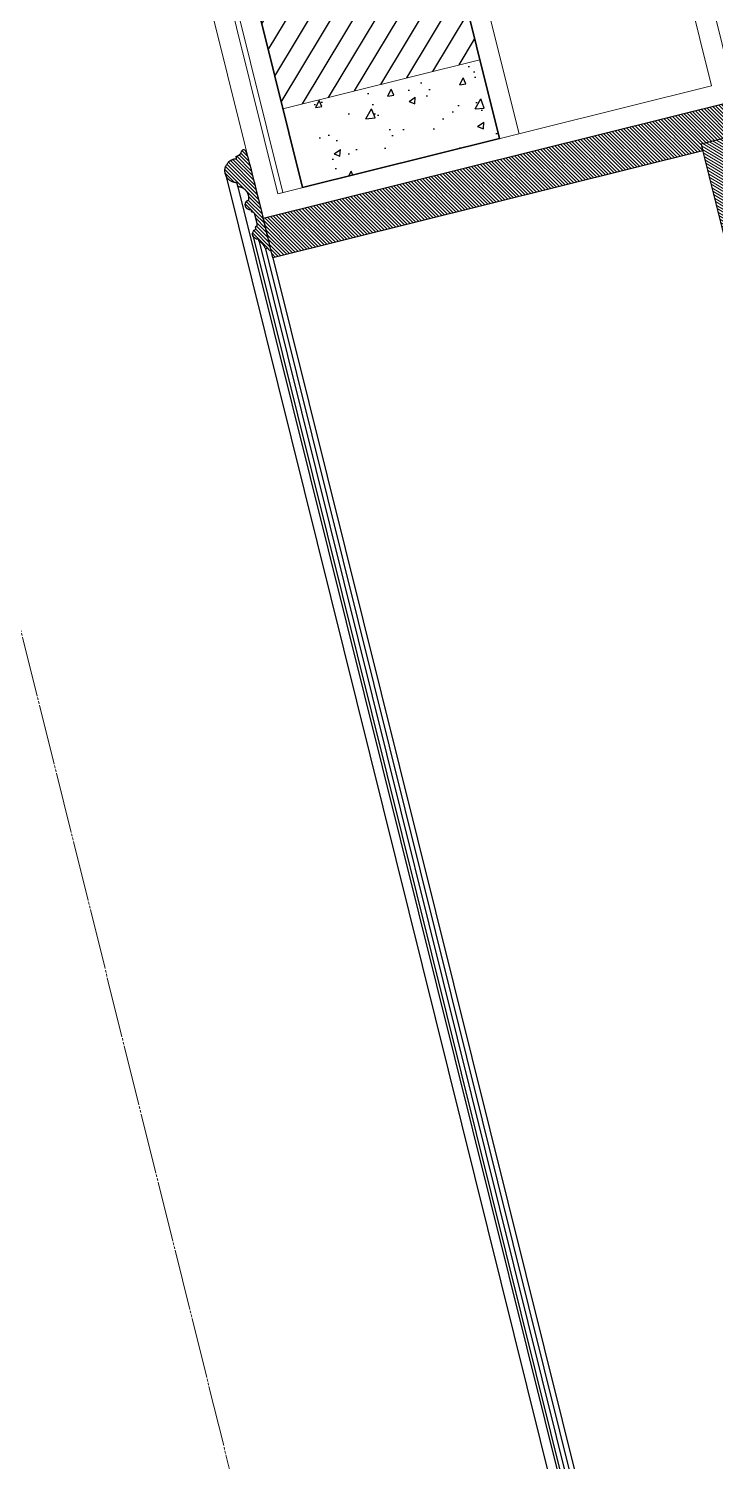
# Model space of a CAD drawing. Header units: inches. Extents: x 122939 to 389145, y 29603 to 574065.
# Drawn here: x 349569 to 350246, y 509703 to 511115 of the extents above; entities that cross this region are included whole.
import ezdxf

# ---------------------------------------------------------------- set-up
doc = ezdxf.new("R2010")
doc.units = ezdxf.units.IN
doc.header["$MEASUREMENT"] = 0
doc.linetypes.add('PHANTOM-Z', pattern=[69.2, 60, -1.4, 2.5, -1.4, 2.5, -1.4])
for name, color, linetype, lineweight in [('a-cut', 30, 'PHANTOM-Z', 18), ('A-RNDR-CONC', 2, 'Continuous', 18), ('A-RNDR-PLST', 1, 'Continuous', 9)]:
    doc.layers.add(name, color=color, linetype=linetype, lineweight=lineweight)
for name, color, linetype in [('A-WALL', 7, 'Continuous'), ('Calliper_wall hatch_CHB', 8, 'Continuous'), ('CQ Wall hatch_CHB', 8, 'Continuous'), ('gypsum', 31, 'Continuous')]:
    doc.layers.add(name, color=color, linetype=linetype)

# ---------------------------------------------------------------- blocks, each defined once
blk = doc.blocks.new('A$Cbb0e4884')
at = {"lineweight": 0}
h = blk.add_hatch(dxfattribs=at)
h.set_pattern_fill('ANSI31', color=8, scale=20, angle=90)
h.set_pattern_definition([(135, (-7074.547, -759.3316), (-1.76776695, -1.76776695), [])])
edge = h.paths.add_edge_path()
edge.add_line((15, 2567), (15, 2467))
edge.add_line((15, 2467), (59, 2467))
edge.add_line((59, 2467), (59, 2566.6))
edge.add_line((59, 2566.6), (15, 2566.6))
at = {"color": 8, "lineweight": -2, "elevation": 0}
blk.add_lwpolyline([(15, 2567), (15, 2467), (59, 2467), (59, 2566.6), (15, 2566.6)], dxfattribs=at)

msp = doc.modelspace()

# ---------------------------------------------------------------- hatches: boundary and pattern name
at = {"lineweight": 0}
h = msp.add_hatch(dxfattribs=at)
h.set_pattern_fill('ANSI31', color=8, scale=20, angle=90)
h.set_pattern_definition([(135, (-810.5832, -5040.2526), (-1.767766953, -1.767766953), [])])
h.paths.add_polyline_path([(350266.284, 511043.978), (350274.32, 511011.681), (350231.621, 511001.058), (350233.243, 510994.539), (349809.566, 510889.114), (349799.909, 510927.93)])
h = msp.add_hatch(dxfattribs=at)
h.set_pattern_fill('ANSI31', color=8, scale=20, angle=90)
h.set_pattern_definition([(135, (-766.9477, -5029.3828), (-1.767766953, -1.767766953), [])])
edge = h.paths.add_edge_path()
edge.add_line((349802.426, 510897.655), (349807.138, 510898.827))
edge.add_line((349807.138, 510898.827), (349782.994, 510995.869))
edge.add_line((349782.994, 510995.869), (349778.543, 510994.761))
edge.add_line((349778.543, 510994.761), (349778.567, 510994.657))
edge.add_line((349778.567, 510994.657), (349778.587, 510994.553))
edge.add_line((349778.587, 510994.553), (349778.603, 510994.447))
edge.add_line((349778.603, 510994.447), (349778.615, 510994.341))
edge.add_line((349778.615, 510994.341), (349778.624, 510994.234))
edge.add_line((349778.624, 510994.234), (349778.628, 510994.127))
edge.add_line((349778.628, 510994.127), (349778.629, 510994.018))
edge.add_line((349778.629, 510994.018), (349778.626, 510993.91))
edge.add_line((349778.626, 510993.91), (349778.619, 510993.801))
edge.add_line((349778.619, 510993.801), (349778.608, 510993.691))
edge.add_line((349778.608, 510993.691), (349778.593, 510993.582))
edge.add_line((349778.593, 510993.582), (349778.574, 510993.472))
edge.add_line((349778.574, 510993.472), (349778.552, 510993.361))
edge.add_line((349778.552, 510993.361), (349778.525, 510993.251))
edge.add_line((349778.525, 510993.251), (349778.495, 510993.141))
edge.add_line((349778.495, 510993.141), (349778.461, 510993.031))
edge.add_line((349778.461, 510993.031), (349778.424, 510992.92))
edge.add_line((349778.424, 510992.92), (349778.382, 510992.81))
edge.add_line((349778.382, 510992.81), (349778.337, 510992.7))
edge.add_line((349778.337, 510992.7), (349778.288, 510992.591))
edge.add_line((349778.288, 510992.591), (349778.236, 510992.482))
edge.add_line((349778.236, 510992.482), (349778.18, 510992.373))
edge.add_line((349778.18, 510992.373), (349778.12, 510992.265))
edge.add_line((349778.12, 510992.265), (349778.057, 510992.157))
edge.add_line((349778.057, 510992.157), (349777.99, 510992.05))
edge.add_line((349777.99, 510992.05), (349777.919, 510991.944))
edge.add_line((349777.919, 510991.944), (349777.846, 510991.838))
edge.add_line((349777.846, 510991.838), (349777.768, 510991.733))
edge.add_line((349777.768, 510991.733), (349777.688, 510991.629))
edge.add_line((349777.688, 510991.629), (349777.604, 510991.526))
edge.add_line((349777.604, 510991.526), (349777.517, 510991.424))
edge.add_line((349777.517, 510991.424), (349777.427, 510991.323))
edge.add_line((349777.427, 510991.323), (349777.333, 510991.223))
edge.add_line((349777.333, 510991.223), (349777.237, 510991.125))
edge.add_line((349777.237, 510991.125), (349777.137, 510991.027))
edge.add_line((349777.137, 510991.027), (349777.035, 510990.931))
edge.add_line((349777.035, 510990.931), (349776.929, 510990.836))
edge.add_line((349776.929, 510990.836), (349776.821, 510990.743))
edge.add_line((349776.821, 510990.743), (349776.71, 510990.651))
edge.add_line((349776.71, 510990.651), (349776.596, 510990.561))
edge.add_line((349776.596, 510990.561), (349776.48, 510990.472))
edge.add_line((349776.48, 510990.472), (349776.361, 510990.385))
edge.add_line((349776.361, 510990.385), (349776.239, 510990.299))
edge.add_line((349776.239, 510990.299), (349776.115, 510990.216))
edge.add_line((349776.115, 510990.216), (349775.989, 510990.134))
edge.add_line((349775.989, 510990.134), (349775.86, 510990.054))
edge.add_line((349775.86, 510990.054), (349775.73, 510989.975))
edge.add_line((349775.73, 510989.975), (349775.597, 510989.899))
edge.add_line((349775.597, 510989.899), (349775.462, 510989.825))
edge.add_line((349775.462, 510989.825), (349775.325, 510989.752))
edge.add_line((349775.325, 510989.752), (349775.186, 510989.682))
edge.add_line((349775.186, 510989.682), (349775.045, 510989.614))
edge.add_line((349775.045, 510989.614), (349774.903, 510989.548))
edge.add_line((349774.903, 510989.548), (349774.759, 510989.484))
edge.add_line((349774.759, 510989.484), (349774.614, 510989.423))
edge.add_line((349774.614, 510989.423), (349774.467, 510989.364))
edge.add_line((349774.467, 510989.364), (349774.319, 510989.307))
edge.add_line((349774.319, 510989.307), (349774.169, 510989.252))
edge.add_line((349774.169, 510989.252), (349774.018, 510989.2))
edge.add_line((349774.018, 510989.2), (349773.866, 510989.15))
edge.add_line((349773.866, 510989.15), (349773.714, 510989.102))
edge.add_line((349773.714, 510989.102), (349773.56, 510989.057))
edge.add_line((349773.56, 510989.057), (349773.405, 510989.015))
edge.add_line((349773.405, 510989.015), (349773.25, 510988.975))
edge.add_line((349773.25, 510988.975), (349773.811, 510986.72))
edge.add_arc((349774.071, 510974.844), 11.879, 91.255219, 270.025451)
edge.add_line((349774.077, 510962.965), (349775.068, 510958.98))
edge.add_arc((349774.65, 510947.803), 11.184, -8.483236, 87.855665, ccw=False)
edge.add_arc((349787.475, 510941.311), 5.153, -249.984245, -82.072673)
edge.add_line((349788.186, 510936.207), (349788.76, 510933.9))
edge.add_line((349788.76, 510933.9), (349788.96, 510933.94))
edge.add_line((349788.96, 510933.94), (349789.165, 510933.964))
edge.add_line((349789.165, 510933.964), (349789.373, 510933.97))
edge.add_line((349789.373, 510933.97), (349789.583, 510933.957))
edge.add_line((349789.583, 510933.957), (349789.79, 510933.926))
edge.add_line((349789.79, 510933.926), (349789.994, 510933.877))
edge.add_line((349789.994, 510933.877), (349790.192, 510933.81))
edge.add_line((349790.192, 510933.81), (349790.381, 510933.727))
edge.add_line((349790.381, 510933.727), (349790.56, 510933.63))
edge.add_line((349790.56, 510933.63), (349790.73, 510933.517))
edge.add_line((349790.73, 510933.517), (349790.892, 510933.389))
edge.add_line((349790.892, 510933.389), (349791.043, 510933.246))
edge.add_line((349791.043, 510933.246), (349791.182, 510933.089))
edge.add_line((349791.182, 510933.089), (349791.307, 510932.92))
edge.add_line((349791.307, 510932.92), (349791.416, 510932.741))
edge.add_line((349791.416, 510932.741), (349791.509, 510932.554))
edge.add_line((349791.509, 510932.554), (349791.584, 510932.362))
edge.add_line((349791.584, 510932.362), (349791.642, 510932.166))
edge.add_line((349791.642, 510932.166), (349794.051, 510922.481))
edge.add_line((349794.051, 510922.481), (349794.092, 510922.281))
edge.add_line((349794.092, 510922.281), (349794.116, 510922.076))
edge.add_line((349794.116, 510922.076), (349794.121, 510921.868))
edge.add_line((349794.121, 510921.868), (349794.109, 510921.658))
edge.add_line((349794.109, 510921.658), (349794.078, 510921.45))
edge.add_line((349794.078, 510921.45), (349794.028, 510921.247))
edge.add_line((349794.028, 510921.247), (349793.962, 510921.049))
edge.add_line((349793.962, 510921.049), (349793.879, 510920.86))
edge.add_line((349793.879, 510920.86), (349793.782, 510920.681))
edge.add_line((349793.782, 510920.681), (349793.669, 510920.511))
edge.add_line((349793.669, 510920.511), (349793.541, 510920.349))
edge.add_line((349793.541, 510920.349), (349793.398, 510920.198))
edge.add_line((349793.398, 510920.198), (349793.241, 510920.059))
edge.add_line((349793.241, 510920.059), (349793.072, 510919.934))
edge.add_line((349793.072, 510919.934), (349792.893, 510919.825))
edge.add_line((349792.893, 510919.825), (349792.706, 510919.732))
edge.add_line((349792.706, 510919.732), (349792.514, 510919.657))
edge.add_line((349792.514, 510919.657), (349792.318, 510919.599))
edge.add_line((349792.318, 510919.599), (349792.892, 510917.292))
edge.add_line((349792.892, 510917.292), (349792.611, 510917.18))
edge.add_line((349792.611, 510917.18), (349792.331, 510917.049))
edge.add_line((349792.331, 510917.049), (349792.054, 510916.898))
edge.add_line((349792.054, 510916.898), (349791.782, 510916.727))
edge.add_line((349791.782, 510916.727), (349791.517, 510916.537))
edge.add_line((349791.517, 510916.537), (349791.262, 510916.327))
edge.add_line((349791.262, 510916.327), (349791.017, 510916.099))
edge.add_line((349791.017, 510916.099), (349790.786, 510915.853))
edge.add_line((349790.786, 510915.853), (349790.57, 510915.59))
edge.add_line((349790.57, 510915.59), (349790.371, 510915.312))
edge.add_line((349790.371, 510915.312), (349790.189, 510915.02))
edge.add_line((349790.189, 510915.02), (349790.028, 510914.717))
edge.add_line((349790.028, 510914.717), (349789.887, 510914.403))
edge.add_line((349789.887, 510914.403), (349789.768, 510914.083))
edge.add_line((349789.768, 510914.083), (349789.671, 510913.756))
edge.add_line((349789.671, 510913.756), (349789.596, 510913.427))
edge.add_line((349789.596, 510913.427), (349789.544, 510913.097))
edge.add_line((349789.544, 510913.097), (349789.513, 510912.768))
edge.add_line((349789.513, 510912.768), (349789.503, 510912.442))
edge.add_line((349789.503, 510912.442), (349789.513, 510912.121))
edge.add_line((349789.513, 510912.121), (349789.543, 510911.807))
edge.add_line((349789.543, 510911.807), (349789.591, 510911.502))
edge.add_line((349789.591, 510911.502), (349789.655, 510911.206))
edge.add_line((349789.655, 510911.206), (349789.737, 510910.914))
edge.add_line((349789.737, 510910.914), (349789.838, 510910.621))
edge.add_line((349789.838, 510910.621), (349789.959, 510910.33))
edge.add_line((349789.959, 510910.33), (349790.1, 510910.042))
edge.add_line((349790.1, 510910.042), (349790.261, 510909.759))
edge.add_line((349790.261, 510909.759), (349790.443, 510909.483))
edge.add_line((349790.443, 510909.483), (349790.644, 510909.216))
edge.add_line((349790.644, 510909.216), (349790.865, 510908.96))
edge.add_line((349790.865, 510908.96), (349791.103, 510908.717))
edge.add_line((349791.103, 510908.717), (349791.359, 510908.489))
edge.add_line((349791.359, 510908.489), (349791.63, 510908.279))
edge.add_line((349791.63, 510908.279), (349791.915, 510908.086))
edge.add_line((349791.915, 510908.086), (349792.211, 510907.913))
edge.add_line((349792.211, 510907.913), (349792.518, 510907.761))
edge.add_line((349792.518, 510907.761), (349792.832, 510907.63))
edge.add_line((349792.832, 510907.63), (349793.152, 510907.521))
edge.add_line((349793.152, 510907.521), (349793.474, 510907.434))
edge.add_line((349793.474, 510907.434), (349793.798, 510907.368))
edge.add_line((349793.798, 510907.368), (349794.121, 510907.324))
edge.add_line((349794.121, 510907.324), (349794.441, 510907.301))
edge.add_line((349794.441, 510907.301), (349794.757, 510907.297))
edge.add_line((349794.757, 510907.297), (349795.066, 510907.313))
edge.add_line((349795.066, 510907.313), (349795.367, 510907.346))
edge.add_line((349795.367, 510907.346), (349795.941, 510905.038))
edge.add_line((349795.941, 510905.038), (349796.477, 510904.812))
edge.add_line((349796.477, 510904.812), (349797.005, 510904.553))
edge.add_line((349797.005, 510904.553), (349797.524, 510904.263))
edge.add_line((349797.524, 510904.263), (349798.031, 510903.942))
edge.add_line((349798.031, 510903.942), (349798.522, 510903.59))
edge.add_line((349798.522, 510903.59), (349798.995, 510903.208))
edge.add_line((349798.995, 510903.208), (349799.447, 510902.798))
edge.add_line((349799.447, 510902.798), (349799.877, 510902.363))
edge.add_line((349799.877, 510902.363), (349800.281, 510901.903))
edge.add_line((349800.281, 510901.903), (349800.657, 510901.421))
edge.add_line((349800.657, 510901.421), (349801.005, 510900.919))
edge.add_line((349801.005, 510900.919), (349801.322, 510900.401))
edge.add_line((349801.322, 510900.401), (349801.608, 510899.869))
edge.add_line((349801.608, 510899.869), (349801.862, 510899.325))
edge.add_line((349801.862, 510899.325), (349802.083, 510898.773))
edge.add_line((349802.083, 510898.773), (349802.271, 510898.215))
edge.add_line((349802.271, 510898.215), (349802.426, 510897.655))
at = {"layer": 'Calliper_wall hatch_CHB'}
h = msp.add_hatch(dxfattribs=at)
h.set_pattern_fill('AR-CONC', color=256, scale=10, style=0)
h.set_pattern_definition([(63.971423, (252727.28, 457713.626), (71.11917, 11.227812), [7.5, -82.5]), (8.97142, (252727.28, 457713.63), (-31.625426, 69.643965), [6, -66]), (114.42287, (252733.21, 457714.56), (39.493744, 80.871776), [6.37402, -70.11421]), (60.15562, (252722.45, 457733.035), (107.5631, 9.70499), [11.25, -123.75]), (110.60706, (252731.42, 457733.84), (67.1822, 117.09634), [9.56103, -105.17138]), (5.15559, (252722.45, 457733.03), (67.1822, 117.09634), [9, -99]), (34.971423, (252733.365, 457730.597), (67.645578, -24.659192), [7.5, -82.5]), (339.97142, (252733.365, 457730.6), (6.103844, 76.244295), [6, -66]), (85.42287, (252739, 457728.54), (73.74942, 51.585102), [6.37402, -70.11421]), (51.471423, (252727.282, 457713.626), (-6.857308, 32.598146), [0, -65.2, 0, -67, 0, -66.25]), (21.471423, (252727.282, 457713.626), (16.006101, 44.62585), [0, -38.2, 0, -63.7, 0, -25.25]), (341.471423, (252705.642, 457708.242), (52.3475577, 10.6997366), [0, -25, 0, -78, 0, -103.5]), (331.471423, (252695.94, 457705.83), (54.17642, 23.794676), [0, -32.5, 0, -51.8, 0, -73.5])])
h.paths.add_polyline_path([(349819.398, 511035.85), (350013.481, 511084.138), (350032.791, 511006.48), (349838.707, 510958.193)])
at = {"layer": 'CQ Wall hatch_CHB'}
h = msp.add_hatch(dxfattribs=at)
h.set_pattern_fill('ANSI31', color=8, scale=150, angle=180)
h.set_pattern_definition([(238.971423, (252734.533, 457684.529), (16.0670684, -9.6649787), [])])
h.paths.add_polyline_path([(349702.823, 511504.401), (349896.906, 511552.689), (350013.481, 511084.138), (349819.398, 511035.85)])

# ---------------------------------------------------------------- linework, layer by layer
at = {"elevation": 0}
msp.add_lwpolyline([(349702.823, 511504.401), (349896.906, 511552.689), (350032.791, 511006.48), (349838.707, 510958.193)], close=True, dxfattribs=at)
at = {"layer": 'a-cut'}
msp.add_line((349061.498, 512529.899, 0.001), (350238.748, 507798.157, 0.001), dxfattribs=at)
at = {"layer": 'A-RNDR-CONC', "elevation": 0}
for points in [[(350013.481, 511084.138), (349819.398, 511035.85), (349838.718, 510958.195), (350032.801, 511006.483)], [(349838.707, 510958.193), (350032.791, 511006.48), (350032.791, 511006.48), (349838.707, 510958.193)]]:
    msp.add_lwpolyline(points, close=True, dxfattribs=at)
at = {"layer": 'A-RNDR-PLST', "color": 1, "ltscale": 0.03}
for p, q in [((350052.178, 511011.304, 0), (349819.739, 511945.684, 0)), ((349819.32, 510953.369, 0), (349683.424, 511499.574, 0))]:
    msp.add_line(p, q, dxfattribs=at)
at = {"layer": 'A-WALL', "elevation": 0}
msp.add_lwpolyline([(349838.707, 510958.193), (350032.791, 511006.48), (349896.906, 511552.689), (349702.823, 511504.401)], close=True, dxfattribs=at)
at = {"layer": 'gypsum'}
for p, q in [((349762.644, 510971.599, -0.002), (350406.925, 508382.026, -0.005)), ((349775.069, 510958.98, -0.002), (350415.669, 508384.202, -0.007)), ((349789.655, 510911.205, -0.002), (350418.277, 508384.851, -0.007)), ((349795.939, 510905.039, -0.002), (350422.685, 508385.948, -0.007)), ((349802.349, 510897.947, 0), (350427.06, 508387.036, -0.007)), ((349809.566, 510889.114, -0.002), (350431.786, 508388.212, 0))]:
    msp.add_line(p, q, dxfattribs=at)
at = {"layer": 'gypsum', "lineweight": 0, "ltscale": 5, "elevation": -0.002}
for points in [[(350156.681, 511484.556), (350266.288, 511043.964), (349799.909, 510927.93), (349659.196, 511493.547)], [(350137.272, 511479.727), (350242.051, 511058.544), (349814.488, 510952.167), (349678.604, 511498.375)]]:
    msp.add_lwpolyline(points, dxfattribs=at)
at = {"layer": 'gypsum', "elevation": -0.002}
msp.add_lwpolyline([(350266.284, 511043.978), (350274.32, 511011.681), (350231.621, 511001.058), (350233.243, 510994.539), (349809.566, 510889.114), (349799.909, 510927.93), (350266.284, 511043.978)], dxfattribs=at)
at = {"layer": 'gypsum'}
msp.add_rational_spline([(349773.811, 510986.72, -0.002), (349769.635, 510986.628, -0.002), (349763.77, 510983.32, -0.002), (349762.17, 510976.768, -0.002), (349762.193, 510974.711, -0.002), (349762.27, 510967.812, -0.002), (349767.177, 510962.962, -0.002), (349774.077, 510962.965, -0.002), (349774.407, 510961.636, -0.002), (349774.738, 510960.308, -0.002), (349775.068, 510958.98, -0.002), (349778.296, 510958.859, -0.002), (349781.194, 510957.431, -0.002), (349783.256, 510954.945, -0.002), (349785.319, 510952.459, -0.002), (349786.188, 510949.348, -0.002), (349785.711, 510946.153, -0.002), (349783.107, 510945.204, -0.002), (349781.805, 510942.757, -0.002), (349782.474, 510940.067, -0.002), (349783.144, 510937.377, -0.002), (349785.441, 510935.825, -0.002), (349788.186, 510936.207, -0.002), (349788.377, 510935.438, -0.002), (349788.569, 510934.669, -0.002), (349788.76, 510933.9, -0.002), (349789.38, 510934.054, -0.002), (349790.012, 510933.959, -0.002), (349790.56, 510933.63, -0.002), (349791.107, 510933.3, -0.002), (349791.487, 510932.787, -0.002), (349791.642, 510932.166, -0.002), (349792.445, 510928.938, -0.002), (349793.248, 510925.709, -0.002), (349794.051, 510922.481, -0.002), (349794.206, 510921.861, -0.002), (349794.111, 510921.229, -0.002), (349793.782, 510920.681, -0.002), (349793.452, 510920.133, -0.002), (349792.938, 510919.754, -0.002), (349792.318, 510919.599, -0.002), (349792.509, 510918.83, -0.002), (349792.701, 510918.061, -0.002), (349792.892, 510917.292, -0.002), (349790.288, 510916.343, -0.002), (349788.986, 510913.896, -0.002), (349789.655, 510911.206, -0.002), (349790.325, 510908.516, -0.002), (349792.621, 510906.963, -0.002), (349795.367, 510907.346, -0.002), (349795.558, 510906.577, -0.002), (349795.75, 510905.807, -0.002), (349795.941, 510905.038, -0.002), (349799.238, 510903.75, -0.002), (349801.574, 510901.09, -0.002), (349802.426, 510897.655, -0.002), (349803.997, 510898.046, -0.002), (349805.568, 510898.436, -0.002), (349807.138, 510898.827, -0.002), (349799.09, 510931.174, -0.002), (349791.042, 510963.521, -0.002), (349782.994, 510995.869, -0.002), (349781.511, 510995.5, -0.002), (349780.027, 510995.13, -0.002), (349778.543, 510994.761, -0.002), (349779.157, 510992.296, -0.002), (349776.964, 510989.899, -0.002), (349773.25, 510988.975, -0.002), (349773.437, 510988.223, -0.002), (349773.624, 510987.472, -0.002), (349773.811, 510986.72, -0.002)], [1, 0.873715131819, 0.807260537943, 0.933545406124, 1, 0.807260537943, 0.807260537943, 1, 1, 1, 1, 0.941962002808, 0.941962002808, 1, 0.941962002808, 0.941962002808, 1, 0.828935297383, 0.828935297383, 1, 0.828935297383, 0.828935297383, 1, 1, 1, 1, 0.949253021629, 0.949253021629, 1, 0.949253021629, 0.949253021629, 1, 1, 1, 1, 0.949253021629, 0.949253021629, 1, 0.949253021629, 0.949253021629, 1, 1, 1, 1, 0.828935297383, 0.828935297383, 1, 0.828935297383, 0.828935297383, 1, 1, 1, 1, 0.925454229704, 0.925454229704, 1, 1, 1, 1, 1, 1, 1, 1, 1, 1, 0.804737854124, 0.804737854124, 1, 1, 1, 1], degree=3, knots=[0, 0, 0, 0, 1.02217032, 1.56006464, 1.56006464, 1.56006464, 3.12012928, 3.12012928, 3.12012928, 7.22659855, 7.22659855, 7.22659855, 8.06731405, 8.06731405, 8.06731405, 8.90802956, 8.90802956, 8.90802956, 10.37333446, 10.37333446, 10.37333446, 11.83863935, 11.83863935, 11.83863935, 12.83863935, 12.83863935, 12.83863935, 13.62403752, 13.62403752, 13.62403752, 14.40943568, 14.40943568, 14.40943568, 15.40943568, 15.40943568, 15.40943568, 16.19483384, 16.19483384, 16.19483384, 16.98023201, 16.98023201, 16.98023201, 17.98023201, 17.98023201, 17.98023201, 19.4455369, 19.4455369, 19.4455369, 20.9108418, 20.9108418, 20.9108418, 21.9108418, 21.9108418, 21.9108418, 22.86569057, 22.86569057, 22.86569057, 23.86569057, 23.86569057, 23.86569057, 24.86569057, 24.86569057, 24.86569057, 25.86569057, 25.86569057, 25.86569057, 27.4364869, 27.4364869, 27.4364869, 28.4364869, 28.4364869, 28.4364869, 28.4364869], dxfattribs=at)

# ---------------------------------------------------------------- block references
at = {"rotation": 13.97142328298569}
msp.add_blockref('A$Cbb0e4884', (350836.749, 508506.806, -0.002), dxfattribs=at)

doc.saveas('drawing.dxf')
